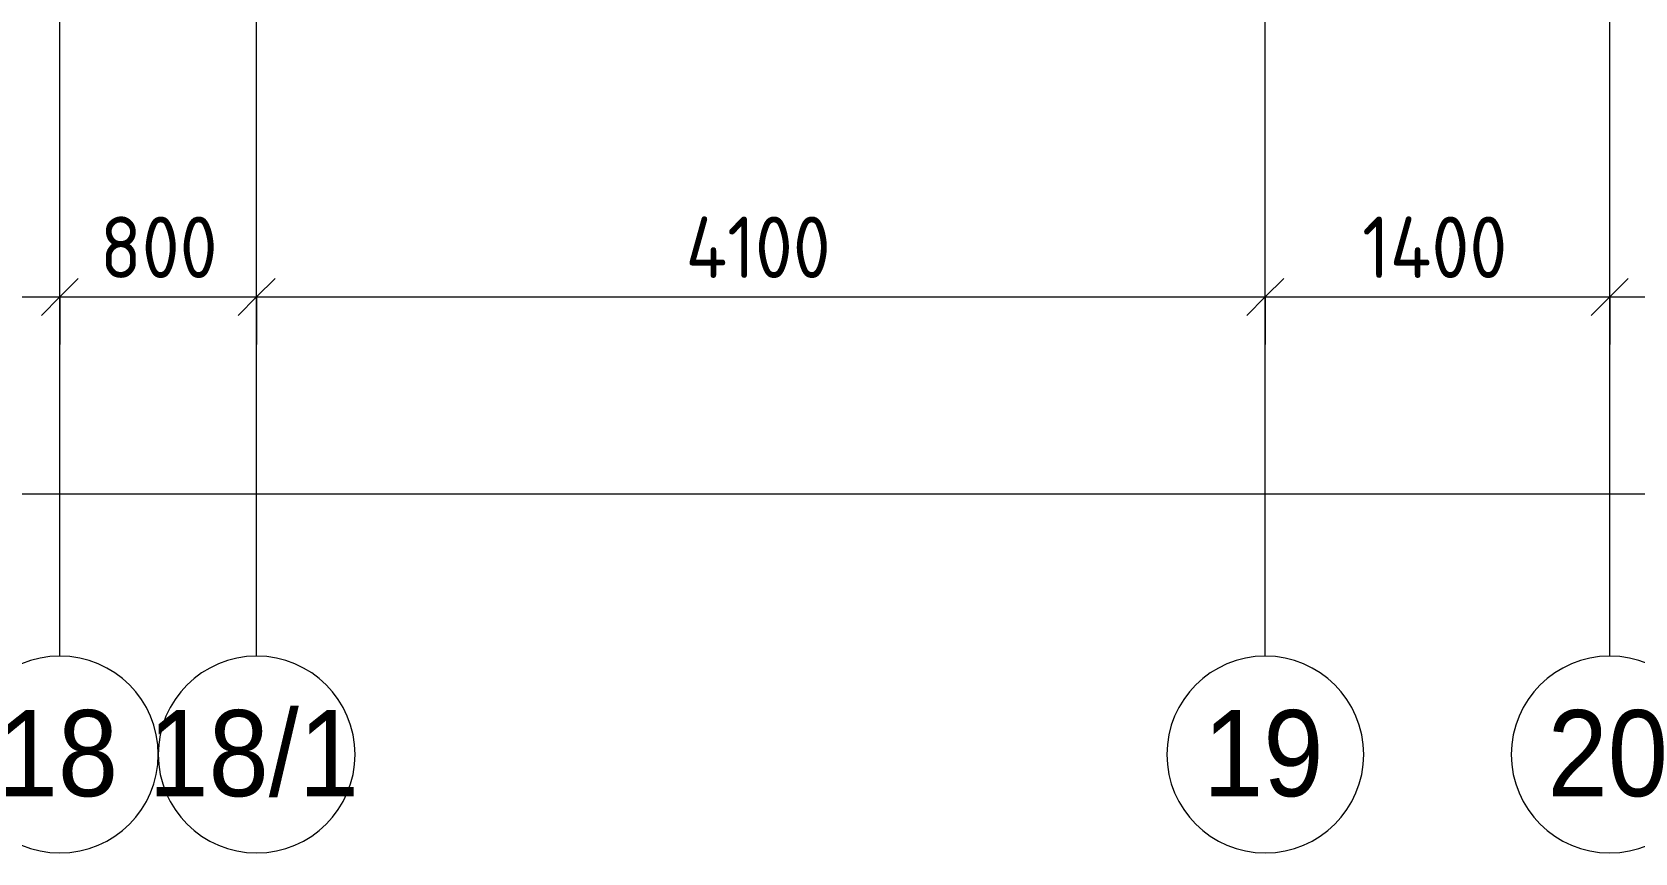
# Model space of a CAD drawing. Header units: millimetres. Extents: x 957 to 228198, y -8553 to 29000.
# Drawn here: x 55299 to 61815, y -3632 to -295 of the extents above; entities that cross this region are included whole.
import ezdxf

# ---------------------------------------------------------------- set-up
doc = ezdxf.new("R2010")
doc.units = ezdxf.units.MM
doc.linetypes.add('Осевая', pattern=[3175, 635, -476.25, 1587.5, -476.25])
for name, color, linetype, lineweight in [('A-ANNO-DIMS', 7, 'Continuous', 9), ('A-ANNO-DIMS-100', 7, 'Continuous', 9), ('Оси', 7, 'Continuous', 9), ('Оси-1', 7, 'Continuous', 20), ('Оси-2', 7, 'Осевая', 9)]:
    doc.layers.add(name, color=color, linetype=linetype, lineweight=lineweight)
doc.styles.add('Arial', font='arial.ttf', dxfattribs={"width": 0.9, "height": 350})
doc.styles.add('ISOCPEUR_2', font='isocpeur.ttf', dxfattribs={"width": 0.9, "height": 250})
doc.dimstyles.new('ISO-2_5_0_9К_БОЛЬШОЙ', dxfattribs={"dimscale": 304.8, "dimtxt": 248.995294, "dimasz": 0.492126, "dimexe": 0.393701, "dimexo": 0.984252, "dimgap": 0, "dimtad": 1, "dimdec": 0, "dimrnd": 10, "dimzin": 0, "dimdsep": 46, "dimtxsty": 'ISOCPEUR_2', "dimblk1": 'OBLIQUE', "dimblk2": 'OBLIQUE', "dimsah": 1, "dimcen": 0.09, "dimdle": 0.393701, "dimazin": 0, "dimtfac": 1, "dimtdec": 4, "dimtix": 1, "dimtmove": 0, "dimatfit": 3, "dimfxl": 1, "dimtvp": 1, "dimtolj": 1, "dimtzin": 0, "dimarcsym": 2})

# ---------------------------------------------------------------- blocks, each defined once
blk = doc.blocks.new('Ось сетки - D8-29747960-План расстановки мебели и оборудования 3 этажа в осях 12-23')
at = {"layer": 'Оси-1'}
for start, end in [(360, 180), (180, 360)]:
    blk.add_arc((0, 0), 4, start, end, dxfattribs=at)
blk = doc.blocks.new('DIMBLOCK73-План расстановки мебели и оборудования 3 этажа в осях 12-23')
at = {"layer": 'A-ANNO-DIMS-100'}
for p, q in [((28062.4, -2365.2), (28062.4, -2051.3)), ((74312.4, -2206.3), (74312.4, -2051.3)), ((27942.4, -2171.3), (74432.4, -2171.3)), ((28062.4, -2171.3), (28062.4, -2365.2)), ((74312.4, -2171.3), (74312.4, -2206.3))]:
    blk.add_line(p, q, dxfattribs=at)
at = {"layer": 'A-ANNO-DIMS-100', "lineweight": 20}
for p, q in [((28062.4, -2171.3), (28137.4, -2096.3)), ((74312.4, -2171.3), (74387.4, -2096.3)), ((28062.4, -2171.3), (27987.4, -2246.3)), ((74312.4, -2171.3), (74237.4, -2246.3))]:
    blk.add_line(p, q, dxfattribs=at)
at = {"layer": 'A-ANNO-DIMS-100', "color": 0, "insert": (50780.4, -1844.7), "char_height": 250, "width": 976.828, "attachment_point": 1, "line_spacing_factor": 1.149209, "style": 'ISOCPEUR_2'}
blk.add_mtext('46250', dxfattribs=at)
blk = doc.blocks.new('_Oblique')
at = {"color": 0, "linetype": 'ByBlock', "lineweight": -2}
blk.add_line((-0.5, -0.5), (0.5, 0.5), dxfattribs=at)
blk = doc.blocks.new('DIMBLOCK84-План расстановки мебели и оборудования 3 этажа в осях 12-23')
at = {"layer": 'A-ANNO-DIMS-100'}
for p, q in [((50912.4, -1565.2), (50912.4, -1251.3)), ((55412.4, -1565.2), (55412.4, -1251.3)), ((50912.4, -1371.3), (55412.4, -1371.3)), ((50912.4, -1371.3), (50912.4, -1565.2)), ((55412.4, -1371.3), (55412.4, -1565.2))]:
    blk.add_line(p, q, dxfattribs=at)
at = {"layer": 'A-ANNO-DIMS-100', "lineweight": 20}
for p, q in [((50912.4, -1371.3), (50987.4, -1296.3)), ((55412.4, -1371.3), (55487.4, -1296.3)), ((50912.4, -1371.3), (50837.4, -1446.3)), ((55412.4, -1371.3), (55337.4, -1446.3))]:
    blk.add_line(p, q, dxfattribs=at)
at = {"layer": 'A-ANNO-DIMS-100', "color": 0, "insert": (52834.4, -1044.7), "char_height": 250, "width": 787.208, "attachment_point": 1, "line_spacing_factor": 1.149209, "style": 'ISOCPEUR_2'}
blk.add_mtext('4500', dxfattribs=at)
blk = doc.blocks.new('DIMBLOCK85-План расстановки мебели и оборудования 3 этажа в осях 12-23')
at = {"layer": 'A-ANNO-DIMS-100'}
for p, q in [((55412.4, -1565.2), (55412.4, -1251.3)), ((56212.4, -1565.2), (56212.4, -1251.3)), ((55412.4, -1371.3), (56212.4, -1371.3)), ((55412.4, -1371.3), (55412.4, -1565.2)), ((56212.4, -1371.3), (56212.4, -1565.2))]:
    blk.add_line(p, q, dxfattribs=at)
at = {"layer": 'A-ANNO-DIMS-100', "lineweight": 20}
for p, q in [((55412.4, -1371.3), (55487.4, -1296.3)), ((56212.4, -1371.3), (56287.4, -1296.3)), ((55412.4, -1371.3), (55337.4, -1446.3)), ((56212.4, -1371.3), (56137.4, -1446.3))]:
    blk.add_line(p, q, dxfattribs=at)
at = {"layer": 'A-ANNO-DIMS-100', "color": 0, "insert": (55575.4, -1044.7), "char_height": 250, "width": 568.858, "attachment_point": 1, "line_spacing_factor": 1.149209, "style": 'ISOCPEUR_2'}
blk.add_mtext('800', dxfattribs=at)
blk = doc.blocks.new('DIMBLOCK86-План расстановки мебели и оборудования 3 этажа в осях 12-23')
at = {"layer": 'A-ANNO-DIMS-100'}
for p, q in [((56212.4, -1565.2), (56212.4, -1251.3)), ((60312.4, -1565.2), (60312.4, -1251.3)), ((56212.4, -1371.3), (60312.4, -1371.3)), ((56212.4, -1371.3), (56212.4, -1565.2)), ((60312.4, -1371.3), (60312.4, -1565.2))]:
    blk.add_line(p, q, dxfattribs=at)
at = {"layer": 'A-ANNO-DIMS-100', "lineweight": 20}
for p, q in [((56212.4, -1371.3), (56287.4, -1296.3)), ((60312.4, -1371.3), (60387.4, -1296.3)), ((56212.4, -1371.3), (56137.4, -1446.3)), ((60312.4, -1371.3), (60237.4, -1446.3))]:
    blk.add_line(p, q, dxfattribs=at)
at = {"layer": 'A-ANNO-DIMS-100', "color": 0, "insert": (57956, -1044.7), "char_height": 250, "width": 735.494, "attachment_point": 1, "line_spacing_factor": 1.149209, "style": 'ISOCPEUR_2'}
blk.add_mtext('4100', dxfattribs=at)
blk = doc.blocks.new('DIMBLOCK87-План расстановки мебели и оборудования 3 этажа в осях 12-23')
at = {"layer": 'A-ANNO-DIMS-100'}
for p, q in [((60312.4, -1565.2), (60312.4, -1251.3)), ((61712.4, -1565.2), (61712.4, -1251.3)), ((60312.4, -1371.3), (61712.4, -1371.3)), ((60312.4, -1371.3), (60312.4, -1565.2)), ((61712.4, -1371.3), (61712.4, -1565.2))]:
    blk.add_line(p, q, dxfattribs=at)
at = {"layer": 'A-ANNO-DIMS-100', "lineweight": 20}
for p, q in [((60312.4, -1371.3), (60387.4, -1296.3)), ((61712.4, -1371.3), (61787.4, -1296.3)), ((60312.4, -1371.3), (60237.4, -1446.3)), ((61712.4, -1371.3), (61637.4, -1446.3))]:
    blk.add_line(p, q, dxfattribs=at)
at = {"layer": 'A-ANNO-DIMS-100', "color": 0, "insert": (60706, -1044.7), "char_height": 250, "width": 735.494, "attachment_point": 1, "line_spacing_factor": 1.149209, "style": 'ISOCPEUR_2'}
blk.add_mtext('1400', dxfattribs=at)
blk = doc.blocks.new('DIMBLOCK88-План расстановки мебели и оборудования 3 этажа в осях 12-23')
at = {"layer": 'A-ANNO-DIMS-100'}
for p, q in [((61712.4, -1565.2), (61712.4, -1251.3)), ((64612.4, -1565.2), (64612.4, -1251.3)), ((61712.4, -1371.3), (64612.4, -1371.3)), ((61712.4, -1371.3), (61712.4, -1565.2)), ((64612.4, -1371.3), (64612.4, -1565.2))]:
    blk.add_line(p, q, dxfattribs=at)
at = {"layer": 'A-ANNO-DIMS-100', "lineweight": 20}
for p, q in [((61712.4, -1371.3), (61787.4, -1296.3)), ((64612.4, -1371.3), (64687.4, -1296.3)), ((61712.4, -1371.3), (61637.4, -1446.3)), ((64612.4, -1371.3), (64537.4, -1446.3))]:
    blk.add_line(p, q, dxfattribs=at)
at = {"layer": 'A-ANNO-DIMS-100', "color": 0, "insert": (62846.4, -1044.7), "char_height": 250, "width": 758.478, "attachment_point": 1, "line_spacing_factor": 1.149209, "style": 'ISOCPEUR_2'}
blk.add_mtext('2900', dxfattribs=at)

msp = doc.modelspace()

# ---------------------------------------------------------------- linework, layer by layer
at = {"layer": 'Оси'}
for p, q in [((55412.4, -2831.5), (55412.4, -331.5)), ((56212.4, -2831.5), (56212.4, -331.5)), ((60312.4, -2831.5), (60312.4, -331.5)), ((61712.4, -2831.5), (61712.4, -331.5))]:
    msp.add_line(p, q, dxfattribs=at)
at = {"layer": 'Оси-2'}
for p, q in [((55412.4, -331.5), (55412.4, 24850)), ((56212.4, -331.5), (56212.4, 24850)), ((60312.4, -331.5), (60312.4, 24850)), ((61712.4, -331.5), (61712.4, 24850))]:
    msp.add_line(p, q, dxfattribs=at)

# ---------------------------------------------------------------- block references
at = {"layer": 'Оси-1', "xscale": 99.99999999999993, "yscale": 99.99999999999993, "zscale": 99.99999999999993}
for p in [(55412.4, -3231.5), (56212.4, -3231.5), (60312.4, -3231.5), (61712.4, -3231.5)]:
    msp.add_blockref('Ось сетки - D8-29747960-План расстановки мебели и оборудования 3 этажа в осях 12-23', p, dxfattribs=at)

# ---------------------------------------------------------------- texts
at = {"layer": 'Оси', "char_height": 350, "attachment_point": 1, "style": 'Arial'}
for s, insert, width in [('18', (55159.8, -3050.9), 606.076), ('18/1', (55772.2, -3050.9), 1060.633), ('19', (60059.8, -3050.9), 606.076), ('20', (61459.8, -3050.9), 606.076)]:
    msp.add_mtext(s, dxfattribs=dict(at, insert=insert, width=width))

# ---------------------------------------------------------------- dimensions: what is measured, and where the dimension line sits
at = {"layer": 'A-ANNO-DIMS'}
for base, p1, p2, override, picture, middle in [((55412.4, -1371.3), (50912.4, -1265.2), (55412.4, -1265.2), {"dimpost": '<>', "dimfxl": 4500}, 'DIMBLOCK84-План расстановки мебели и оборудования 3 этажа в осях 12-23', (53162.4, -1246.3)), ((56212.4, -1371.3), (55412.4, -1265.2), (56212.4, -1265.2), {"dimpost": '<>', "dimfxl": 800}, 'DIMBLOCK85-План расстановки мебели и оборудования 3 этажа в осях 12-23', (55812.4, -1246.3)), ((60312.4, -1371.3), (56212.4, -1265.2), (60312.4, -1265.2), {"dimpost": '<>', "dimfxl": 4100}, 'DIMBLOCK86-План расстановки мебели и оборудования 3 этажа в осях 12-23', (58262.4, -1246.3)), ((61712.4, -1371.3), (60312.4, -1265.2), (61712.4, -1265.2), {"dimpost": '<>', "dimfxl": 1400}, 'DIMBLOCK87-План расстановки мебели и оборудования 3 этажа в осях 12-23', (61012.4, -1246.3)), ((64612.4, -1371.3), (61712.4, -1265.2), (64612.4, -1265.2), {"dimpost": '<>', "dimfxl": 2900}, 'DIMBLOCK88-План расстановки мебели и оборудования 3 этажа в осях 12-23', (63162.4, -1246.3)), ((74312.4, -2171.3), (28062.4, -2065.2), (74312.4, -1906.3), {"dimpost": '<>', "dimfxl": 46250.273185}, 'DIMBLOCK73-План расстановки мебели и оборудования 3 этажа в осях 12-23', (51187.4, -2046.3))]:
    dim = msp.add_linear_dim(base=base, p1=p1, p2=p2, dimstyle='ISO-2_5_0_9К_БОЛЬШОЙ', override=override, dxfattribs=at)
    dim.commit()
    dim.dimension.update_dxf_attribs({"geometry": picture, "text_midpoint": middle})

doc.saveas('drawing.dxf')
